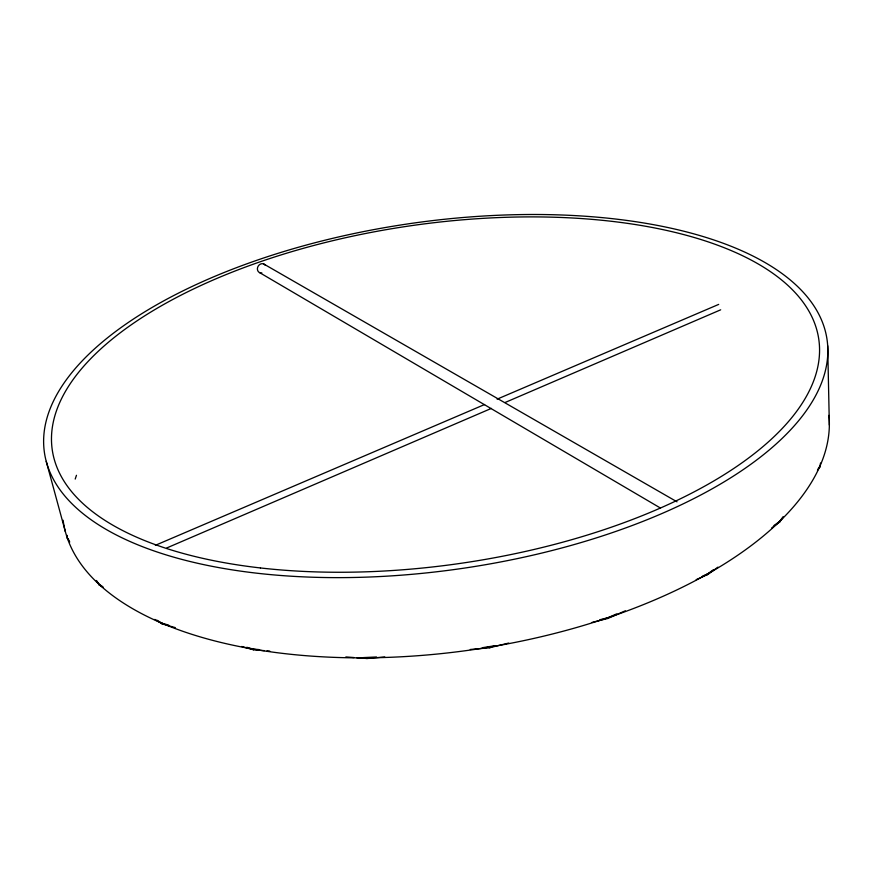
<?xml version="1.0" encoding="UTF-8"?>
<svg xmlns="http://www.w3.org/2000/svg" width="873" height="873" viewBox="0 0 873 873"><rect width="100%" height="100%" fill="white"/><g stroke="black" fill="none" stroke-linecap="round" stroke-linejoin="round"><path stroke-width="1.31" d="M817.444 470.307L819.845 467.022L820.533 463.017M783.081 516.74L779.72 521.345L773.969 525.535M818.23 468.561L819.834 466.368L819.845 467.022M771.797 527.816L779.502 522.196L783.114 517.405M713.492 569.654L707.719 573.867L702.361 576.224M696.196 579.639L708.036 574.358L717.933 567.134M599.915 619.721L607.859 617.746L616.567 613.926M592.047 622.384L607.924 618.444L625.33 610.794M166.808 547.938L491.368 408.4M505.151 402.475L720.683 309.817M155.361 545.309L484.602 404.515M497.119 399.157L718.697 304.404M495.373 645.649L482.376 647.711M470.263 649.479L489.251 647.81L508.708 643.063M376.514 656.976L363.386 657.598M356.719 657.773L367.14 658.504L384.775 656.954M246.786 647.286L253.301 649.13L258.735 649.545M241.723 646.478L253.443 649.807L264.323 650.647M267.04 650.854L269.757 651.062M345.85 656.933L354.001 657.555M168.642 625.123L161.789 623.169L156.933 620.179M154.794 619.404L162.302 623.933L175.32 627.632M263.766 264.006L677.022 501.822M259.674 272.66L660.272 507.944M102.807 586.689L99.14 584.419L96.739 580.927M96.15 580.458L99.173 584.855L102.981 587.322M68.836 540.267L67.33 538.074L69.753 541.98M46.236 461.359L65.388 531.733M99.347 584.55L99.522 585.183M98.998 584.223L99.173 584.855M162.138 623.278L162.302 623.933M161.549 623.027L161.712 623.682M253.301 649.13L253.443 649.807M367.009 657.805L367.14 658.504M366.103 657.805L366.234 658.504M490.08 646.958L490.179 647.657M489.153 647.111L489.251 647.81M828.892 415.373L829.197 418.473A386.543 185.382 -8.2 0 1 784.5 516.576L777.243 523.724A386.543 185.382 -8.2 0 1 711.484 571.717L700.048 578.122A386.543 185.382 -8.2 0 1 500.294 645.223L484.253 647.952A386.543 185.382 -8.2 0 1 371.811 657.784L356.129 657.849A386.543 185.382 -8.2 0 1 168.664 626.017L158.428 621.718A386.543 185.382 -8.2 0 1 101.213 586.296L95.146 580.61A386.543 185.382 -8.2 0 1 63.107 520.232M607.859 617.746L607.924 618.444M707.992 573.67L708.036 574.358M707.337 574.041L707.381 574.729M67.166 535.356L67.494 538.685M779.895 521.116L779.916 521.781M779.469 521.53L779.502 522.196M827.691 345.741A395.36 174.371 -8.2 0 1 249.438 572.306A395.36 174.371 -8.2 0 1 230.079 270.139A395.36 174.371 -8.2 0 1 827.691 345.741L829.35 425.053M75.209 479.07A378.347 181.737 -8.2 0 1 76.475 475.294M261.845 272.911A4.791 4.147 -60.2 0 1 257.491 269.822A4.791 4.147 -60.2 0 1 260.121 264.257A4.791 4.147 -60.2 0 1 265.392 265.425M260.438 567.952A387.23 170.628 -8.2 0 0 819.081 341.572A387.23 170.628 -8.2 0 0 227.045 274.198A387.23 170.628 -8.2 0 0 260.438 567.952"/></g></svg>
